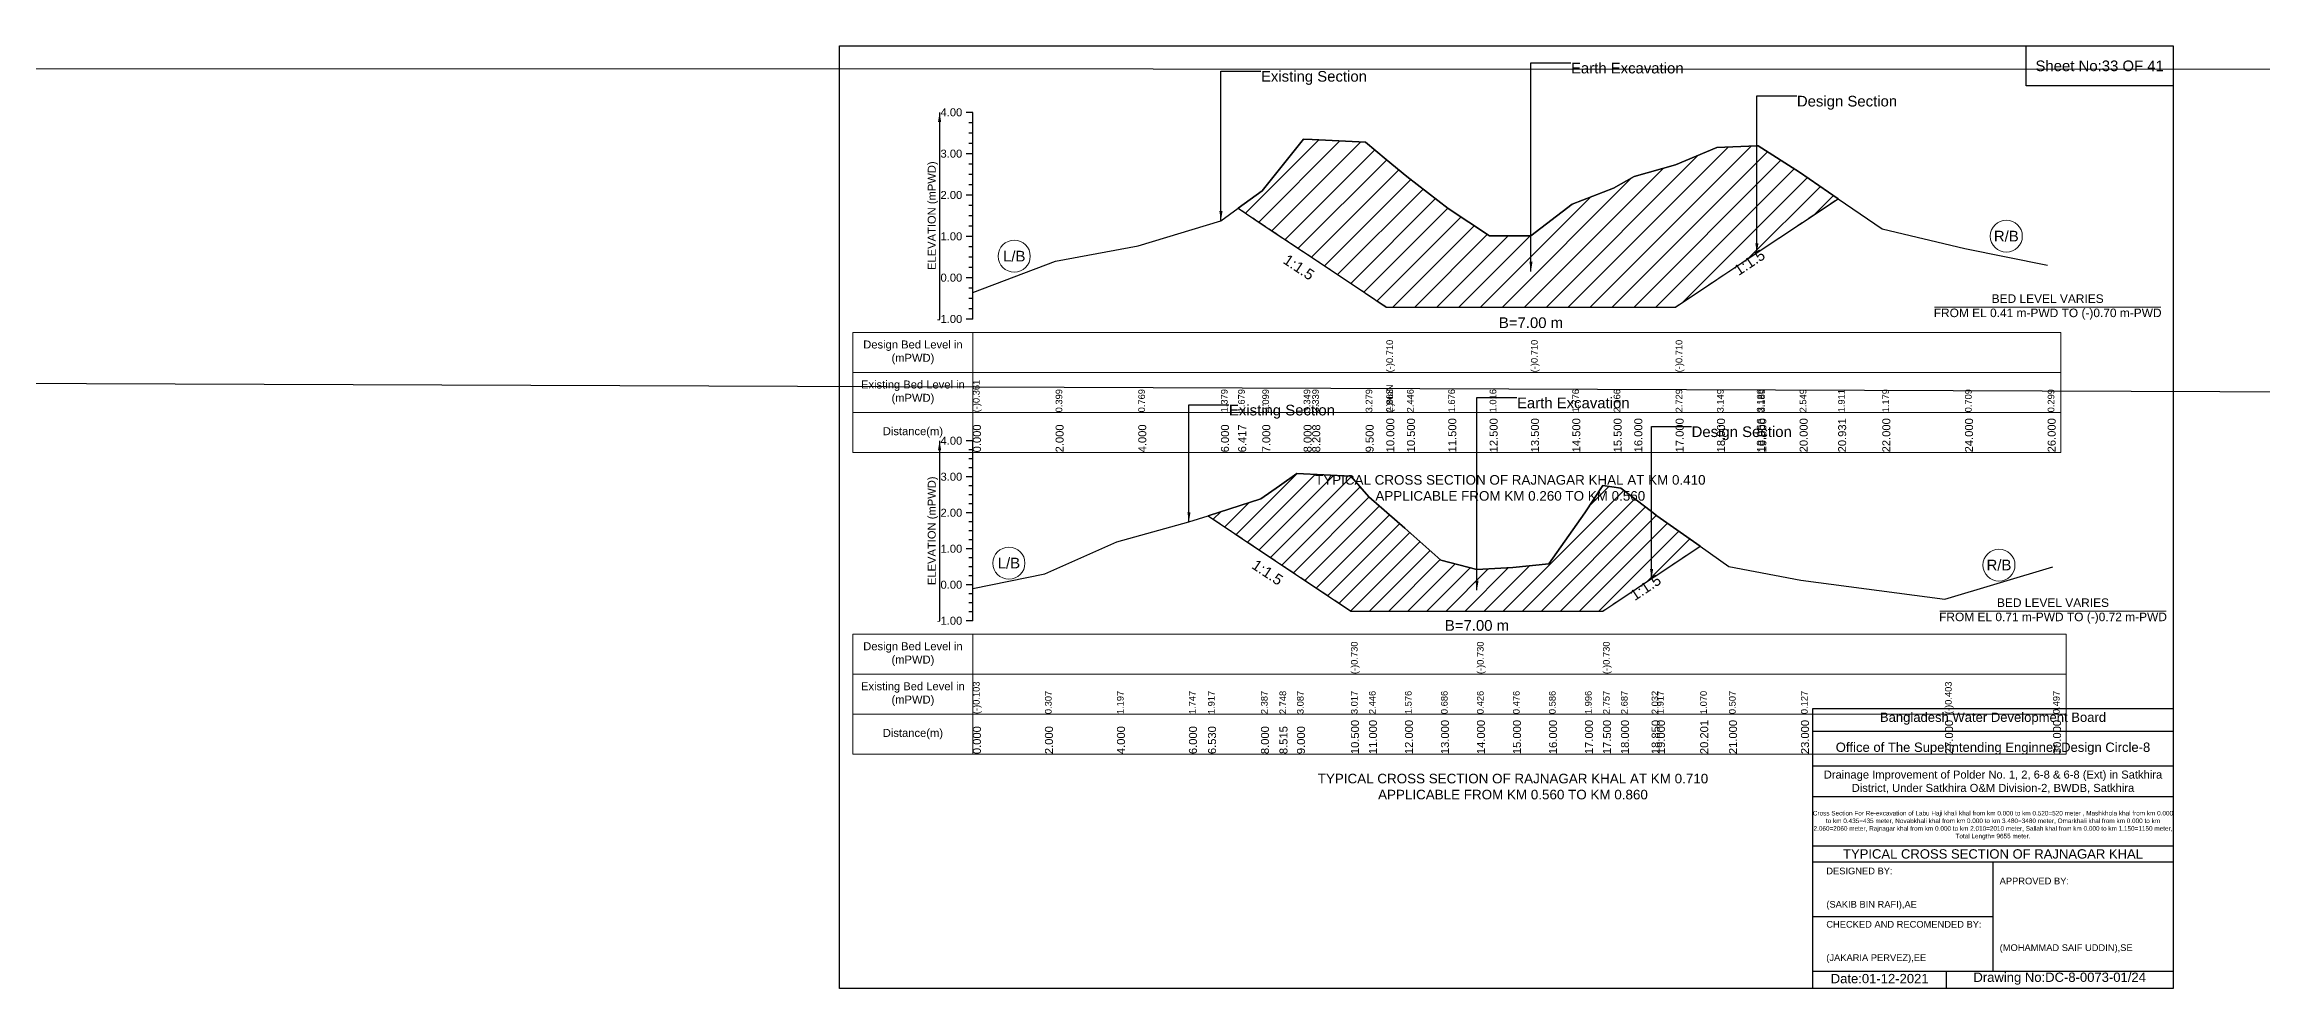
# Model space of a CAD drawing. Header units: inches. Extents: x 0 to 506000, y -4242 to 7.
# Drawn here: x 416422 to 426399, y -4242 to 7 of the extents above; entities that cross this region are included whole.
import ezdxf

# ---------------------------------------------------------------- set-up
doc = ezdxf.new("R2010")
doc.units = ezdxf.units.IN
doc.header["$LTSCALE"] = 7
doc.header["$MEASUREMENT"] = 0
doc.linetypes.add('DASHED', pattern=[0.75, 0.5, -0.25])
for name, color, linetype, lineweight in [('Cross section Data Border', 7, 'Continuous', 9), ('Cross Section Labels', 7, 'Continuous', 9), ('Design_Bed_Level for Xsection', 7, 'DASHED', 25), ('Existing_Bed_Level for Xsection', 7, 'Continuous', 25), ('Long Section Labels', 7, 'Continuous', 9)]:
    doc.layers.add(name, color=color, linetype=linetype, lineweight=lineweight)
doc.styles.get("Standard").update_dxf_attribs({"font": 'arial.ttf'})
doc.dimstyles.get("Standard").update_dxf_attribs({"dimtxt": 0.18, "dimasz": 0.18, "dimexe": 0.18, "dimexo": 0.0625, "dimgap": 0.09, "dimtad": 0, "dimtih": 1, "dimtoh": 1, "dimdec": 4, "dimzin": 0, "dimdsep": 46, "dimtxsty": 'Standard', "dimcen": 0.09, "dimadec": 0, "dimazin": 0, "dimtfac": 1, "dimtdec": 4, "dimtofl": 0, "dimtmove": 0, "dimatfit": 3, "dimfxl": 1, "dimtolj": 1, "dimtzin": 0, "dimarcsym": 0})

msp = doc.modelspace()

# ---------------------------------------------------------------- hatches: boundary and pattern name
at = {"layer": 'Existing_Bed_Level for Xsection'}
h = msp.add_hatch(dxfattribs=at)
h.set_pattern_fill('ANSI31', color=256, scale=558, style=0)
h.paths.add_polyline_path([(421793.5, -730.6), (421902, -802.9), (422088, -926.9), (422126.7, -952.7), (422367, -1112.9), (422460, -1174.9), (422553, -1174.9), (422739, -1174.9), (422925, -1174.9), (423111, -1174.9), (423297, -1174.9), (423483, -1174.9), (423576, -1174.9), (423762, -1174.9), (423948, -1050.9), (424127.6, -931.2), (424134, -926.9), (424320, -802.9), (424493.2, -687.4), (424320, -568.7), (424134, -449.7), (424127.6, -450), (423948, -457.1), (423762, -535.3), (423576, -587.9), (423483, -640), (423297, -712.5), (423111, -853.9), (422925, -853.9), (422739, -731.1), (422553, -587.9), (422460, -510.4), (422367, -433), (422126.7, -421.7), (422088, -419.9), (421902, -652.4)])
h = msp.add_hatch(dxfattribs=at)
h.set_pattern_fill('ANSI31', color=256, scale=486, style=0)
h.paths.add_polyline_path([(421657.9, -2114.2), (421896, -2273), (421979.4, -2328.6), (422058, -2381), (422301, -2543), (422382, -2543), (422544, -2543), (422706, -2543), (422868, -2543), (423030, -2543), (423192, -2543), (423354, -2543), (423435, -2543), (423516, -2489), (423653.8, -2397.1), (423678, -2381), (423872.5, -2251.3), (423678, -2114.2), (423653.8, -2095.5), (423516, -1989.4), (423435, -1978.1), (423354, -2101.4), (423192, -2329.8), (423030, -2347.6), (422868, -2355.7), (422706, -2313.6), (422544, -2169.4), (422382, -2028.5), (422301, -1936), (422058, -1924.6), (421979.4, -1979.6), (421896, -2038)])

# ---------------------------------------------------------------- linework, layer by layer
for points in [[(420000, 0), (426000, 0), (426000, -4242), (420000, -4242)], [(425340, 0), (426000, 0), (426000, -180), (425340, -180)]]:
    msp.add_lwpolyline(points, close=True)
for points in [[(424380, -4242), (424380, -2982), (426000, -2982)], [(424380, -3084), (426000, -3084)], [(424380, -3240), (426000, -3240)], [(424380, -3378), (426000, -3378)], [(424380, -3600), (426000, -3600)], [(424380, -3672), (426000, -3672)], [(425190, -3672), (425190, -4164)], [(424380, -3918), (425190, -3918)], [(424380, -4164), (426000, -4164)], [(424980, -4164), (424980, -4242)]]:
    msp.add_lwpolyline(points)
at = {"layer": 'Cross section Data Border'}
for points in [[(420060, -1288.9), (425496, -1288.9), (425496, -1828.9), (420060, -1828.9)], [(420060, -2646.7), (425520, -2646.7), (425520, -3186.7), (420060, -3186.7)]]:
    msp.add_lwpolyline(points, close=True, dxfattribs=at)
for points in [[(420600, -1288.9), (420600, -1828.9)], [(420060, -1468.9), (425496, -1468.9)], [(420060, -1648.9), (425496, -1648.9)], [(420600, -2646.7), (420600, -3186.7)], [(420060, -2826.7), (425520, -2826.7)], [(420060, -3006.7), (425520, -3006.7)]]:
    msp.add_lwpolyline(points, dxfattribs=at)
at = {"layer": 'Cross Section Labels'}
for points in [[(424927, -1174.9), (425945, -1174.9)], [(424951, -2543), (425969, -2543)]]:
    msp.add_lwpolyline(points, dxfattribs=at)
for centre in [(425250, -856.1), (420786, -946.3), (420762, -2327.2), (425217, -2336.1)]:
    msp.add_circle(centre, 72, dxfattribs=at)
at = {"layer": 'Design_Bed_Level for Xsection'}
for points in [[(421793.5, -730.6), (422126.7, -952.7), (422460, -1174.9), (423111, -1174.9), (423762, -1174.9), (424127.6, -931.2), (424493.2, -687.4)], [(421657.9, -2114.2), (421979.4, -2328.6), (422301, -2543), (422868, -2543), (423435, -2543), (423653.8, -2397.1), (423872.5, -2251.3)]]:
    msp.add_lwpolyline(points, dxfattribs=at)
at = {"layer": 'Existing_Bed_Level for Xsection'}
for points in [[(420600, -298.9), (420570, -298.9)], [(420600, -1228.9), (420600, -1042.9), (420600, -856.9), (420600, -670.9), (420600, -484.9), (420600, -298.9)], [(420600, -345.4), (420582, -345.4)], [(420600, -391.9), (420582, -391.9)], [(420600, -484.9), (420570, -484.9)], [(420600, -438.4), (420582, -438.4)], [(420600, -1110), (420972, -968.6), (421344, -899.8), (421716, -786.4), (421793.5, -730.6), (421902, -652.4), (422088, -419.9), (422126.7, -421.7), (422367, -433), (422460, -510.4), (422460, -510.4), (422553, -587.9), (422739, -731.1), (422925, -853.9), (423111, -853.9), (423111, -853.9), (423297, -712.5), (423483, -640), (423576, -587.9), (423762, -535.3), (423762, -535.3), (423948, -457.1), (424127.6, -450), (424134, -449.7), (424320, -568.7), (424493.2, -687.4), (424692, -823.6), (425064, -911), (425436, -987.2)], [(420600, -531.4), (420582, -531.4)], [(420600, -577.9), (420582, -577.9)], [(420600, -670.9), (420570, -670.9)], [(420600, -624.4), (420582, -624.4)], [(420600, -717.4), (420582, -717.4)], [(420600, -763.9), (420582, -763.9)], [(420600, -856.9), (420570, -856.9)], [(420600, -810.4), (420582, -810.4)], [(420600, -903.4), (420582, -903.4)], [(420600, -949.9), (420582, -949.9)], [(420600, -996.4), (420582, -996.4)], [(420600, -1042.9), (420570, -1042.9)], [(420600, -1089.4), (420582, -1089.4)], [(420600, -1135.9), (420582, -1135.9)], [(420600, -1182.4), (420582, -1182.4)], [(420600, -1228.9), (420570, -1228.9)], [(420600, -1776.7), (420570, -1776.7)], [(420600, -2586.7), (420600, -2424.7), (420600, -2262.7), (420600, -2100.7), (420600, -1938.7), (420600, -1776.7)], [(420600, -1817.2), (420582, -1817.2)], [(420600, -1857.7), (420582, -1857.7)], [(420600, -1938.7), (420570, -1938.7)], [(420600, -1898.2), (420582, -1898.2)], [(420600, -1979.2), (420582, -1979.2)], [(420600, -2441.4), (420924, -2375), (421248, -2230.8), (421572, -2141.7), (421657.9, -2114.2), (421896, -2038), (421979.4, -1979.6), (422058, -1924.6), (422301, -1936), (422301, -1936), (422382, -2028.5), (422544, -2169.4), (422706, -2313.6), (422868, -2355.7), (422868, -2355.7), (423030, -2347.6), (423192, -2329.8), (423354, -2101.4), (423435, -1978.1), (423435, -1978.1), (423516, -1989.4), (423653.8, -2095.5), (423678, -2114.2), (423872.5, -2251.3), (424002, -2342.6), (424326, -2404.1), (424974, -2490), (425460, -2344.2)], [(420600, -2019.7), (420582, -2019.7)], [(420600, -2060.2), (420582, -2060.2)], [(420600, -2100.7), (420570, -2100.7)], [(420600, -2141.2), (420582, -2141.2)], [(420600, -2181.7), (420582, -2181.7)], [(420600, -2262.7), (420570, -2262.7)], [(420600, -2222.2), (420582, -2222.2)], [(420600, -2303.2), (420582, -2303.2)], [(420600, -2343.7), (420582, -2343.7)], [(420600, -2384.2), (420582, -2384.2)], [(420600, -2424.7), (420570, -2424.7)], [(420600, -2465.2), (420582, -2465.2)], [(420600, -2586.7), (420570, -2586.7)], [(420600, -2505.7), (420582, -2505.7)], [(420600, -2546.2), (420582, -2546.2)]]:
    msp.add_lwpolyline(points, dxfattribs=at)
for points in [[(421793.5, -730.6), (421902, -802.9), (422088, -926.9), (422126.7, -952.7), (422367, -1112.9), (422460, -1174.9), (422460, -1174.9), (422553, -1174.9), (422739, -1174.9), (422925, -1174.9), (423111, -1174.9), (423111, -1174.9), (423297, -1174.9), (423483, -1174.9), (423576, -1174.9), (423762, -1174.9), (423762, -1174.9), (423948, -1050.9), (424127.6, -931.2), (424134, -926.9), (424320, -802.9), (424493.2, -687.4), (424493.2, -687.4), (424493.2, -687.4), (424320, -568.7), (424134, -449.7), (424127.6, -450), (423948, -457.1), (423762, -535.3), (423762, -535.3), (423576, -587.9), (423483, -640), (423297, -712.5), (423111, -853.9), (423111, -853.9), (422925, -853.9), (422739, -731.1), (422553, -587.9), (422460, -510.4), (422460, -510.4), (422367, -433), (422126.7, -421.7), (422088, -419.9), (421902, -652.4)], [(421657.9, -2114.2), (421657.9, -2114.2), (421896, -2273), (421979.4, -2328.6), (422058, -2381), (422301, -2543), (422301, -2543), (422382, -2543), (422544, -2543), (422706, -2543), (422868, -2543), (422868, -2543), (423030, -2543), (423192, -2543), (423354, -2543), (423435, -2543), (423435, -2543), (423516, -2489), (423653.8, -2397.1), (423678, -2381), (423872.5, -2251.3), (423872.5, -2251.3), (423872.5, -2251.3), (423678, -2114.2), (423653.8, -2095.5), (423516, -1989.4), (423435, -1978.1), (423435, -1978.1), (423354, -2101.4), (423192, -2329.8), (423030, -2347.6), (422868, -2355.7), (422868, -2355.7), (422706, -2313.6), (422544, -2169.4), (422382, -2028.5), (422301, -1936), (422301, -1936), (422058, -1924.6), (421979.4, -1979.6), (421896, -2038), (421657.9, -2114.2)]]:
    msp.add_lwpolyline(points, close=True, dxfattribs=at)

# ---------------------------------------------------------------- texts
at = {"attachment_point": 5}
for s, insert, char_height in [('Sheet No:33 OF 41', (425670, -90), 48), ('Bangladesh Water Development Board', (425190, -3027), 42), ('Office of The Superintending Enginner,Design Circle-8', (425190, -3162), 42)]:
    msp.add_mtext(s, dxfattribs=dict(at, insert=insert, char_height=char_height))
for s, insert, char_height, width, attachment_point in [('Drainage Improvement of Polder No. 1, 2, 6-8 & 6-8 (Ext) in Satkhira District, Under Satkhira O&M Division-2, BWDB, Satkhira', (425190, -3312), 36, 1680, 5), ('Cross Section For Re-excavation of Labu Haji khali khal from km 0.000 to km 0.520=520 meter , Mashkhola khal from km 0.000 to km 0.435=435 meter, Novabkhali khal from km 0.000 to km 3.480=3480 meter, Omarkhali khal from km 0.000 to km 2.060=2060 meter, Rajnagar khal from km 0.000 to km 2.010=2010 meter, Sallah khal from km 0.000 to km 1.150=1150 meter, Total Length= 9655 meter. ', (425190, -3507), 20.5611, 1620, 5), ('TYPICAL CROSS SECTION OF RAJNAGAR KHAL', (425190, -3636), 42, 1680, 5), ('DESIGNED BY:^J^J^J(SAKIB BIN RAFI),AE', (424440, -3792), 30, 840, 4), ('APPROVED BY:^J^J^J^J^J^J(MOHAMMAD SAIF UDDIN),SE', (425220, -3912), 30, 840, 4), ('CHECKED AND RECOMENDED BY:^J^J^J(JAKARIA PERVEZ),EE', (424440, -4032), 30, 840, 4), ('Date:01-12-2021', (424680, -4197), 42, 840, 5), ('Drawing No:DC-8-0073-01/24', (425490, -4197), 42, 1320, 5)]:
    msp.add_mtext(s, dxfattribs=dict(insert=insert, char_height=char_height, width=width, attachment_point=attachment_point))
at = {"layer": 'Cross section Data Border', "char_height": 36, "width": 480, "attachment_point": 5}
for s, insert in [('Design Bed Level in (mPWD)', (420330, -1378.9)), ('Existing Bed Level in (mPWD)', (420330, -1558.9)), ('Distance(m)', (420330, -1738.9)), ('Design Bed Level in (mPWD)', (420330, -2736.7)), ('Existing Bed Level in (mPWD)', (420330, -2916.7)), ('Distance(m)', (420330, -3096.7))]:
    msp.add_mtext(s, dxfattribs=dict(at, insert=insert))
at = {"layer": 'Cross Section Labels'}
for s, insert, char_height, attachment_point in [('Earth Excavation', (423291, -75.7), 48, 1), ('Existing Section', (421896, -112.9), 48, 1), ('Design Section', (424307.6, -224.5), 48, 1), ('R/B', (425250, -856.1), 48, 5), ('L/B', (420786, -946.3), 48, 5), ('BED LEVEL VARIES ^JFROM EL 0.41 m-PWD TO (-)0.70 m-PWD', (425436, -1174.9), 38.4, 5), ('B=7.00 m', (423111, -1221.4), 48, 2), ('Earth Excavation', (423048, -1582.3), 48, 1), ('Existing Section', (421752, -1614.7), 48, 1), ('Design Section', (423833.8, -1711.9), 48, 1), ('TYPICAL CROSS SECTION OF RAJNAGAR KHAL AT KM 0.410^JAPPLICABLE FROM KM 0.260 TO KM 0.560', (423018, -1989), 43.2, 5), ('L/B', (420762, -2327.2), 48, 5), ('R/B', (425217, -2336.1), 48, 5), ('BED LEVEL VARIES ^JFROM EL 0.71 m-PWD TO (-)0.72 m-PWD', (425460, -2543), 38.4, 5), ('B=7.00 m', (422868, -2583.5), 48, 2), ('TYPICAL CROSS SECTION OF RAJNAGAR KHAL AT KM 0.710^JAPPLICABLE FROM KM 0.560 TO KM 0.860', (423030, -3333), 43.2, 5)]:
    msp.add_mtext(s, dxfattribs=dict(at, insert=insert, char_height=char_height, attachment_point=attachment_point))
at = {"layer": 'Cross Section Labels', "char_height": 48, "attachment_point": 2}
for insert, rotation in [((422080.2, -976), 326.30993), ((424081.1, -954.4), 33.69007), ((421938.9, -2348.8), 326.30993), ((423613.3, -2417.4), 33.69007)]:
    msp.add_mtext('1:1.5', dxfattribs=dict(at, insert=insert, rotation=rotation))
at = {"layer": 'Existing_Bed_Level for Xsection', "char_height": 36, "attachment_point": 6}
for s, insert in [('4.00', (420552, -298.9)), ('3.00', (420552, -484.9)), ('2.00', (420552, -670.9)), ('1.00', (420552, -856.9)), ('0.00', (420552, -1042.9)), ('-1.00', (420552, -1228.9)), ('4.00', (420552, -1776.7)), ('3.00', (420552, -1938.7)), ('2.00', (420552, -2100.7)), ('1.00', (420552, -2262.7)), ('0.00', (420552, -2424.7)), ('-1.00', (420552, -2586.7))]:
    msp.add_mtext(s, dxfattribs=dict(at, insert=insert))
at = {"layer": 'Existing_Bed_Level for Xsection', "char_height": 36, "attachment_point": 5, "rotation": 90}
for insert in [(420420, -763.9), (420420, -2181.7)]:
    msp.add_mtext('ELEVATION (mPWD)', dxfattribs=dict(at, insert=insert))
at = {"layer": 'Long Section Labels', "attachment_point": 1, "rotation": 90}
for s, insert, char_height in [('(-)0.710', (422460, -1468.9), 30), ('(-)0.710', (423111, -1468.9), 30), ('(-)0.710', (423762, -1468.9), 30), ('(-)0.361', (420600, -1648.9), 30), ('0.399', (420972, -1648.9), 30), ('0.769', (421344, -1648.9), 30), ('1.379', (421716, -1648.9), 30), ('1.679', (421793.5, -1648.9), 30), ('2.099', (421902, -1648.9), 30), ('3.349', (422088, -1648.9), 30), ('3.339', (422126.7, -1648.9), 30), ('3.279', (422367, -1648.9), 30), ('(-)NaN', (422460, -1648.9), 30), ('2.863', (422460, -1648.9), 30), ('2.863', (422460, -1648.9), 30), ('2.446', (422553, -1648.9), 30), ('2.446', (422553, -1648.9), 30), ('1.676', (422739, -1648.9), 30), ('1.016', (422925, -1648.9), 30), ('1.016', (422925, -1648.9), 30), ('1.016', (422925, -1648.9), 30), ('1.016', (422925, -1648.9), 30), ('1.776', (423297, -1648.9), 30), ('2.166', (423483, -1648.9), 30), ('2.729', (423762, -1648.9), 30), ('2.729', (423762, -1648.9), 30), ('2.729', (423762, -1648.9), 30), ('3.149', (423948, -1648.9), 30), ('3.188', (424127.6, -1648.9), 30), ('3.189', (424134, -1648.9), 30), ('2.549', (424320, -1648.9), 30), ('1.911', (424493.2, -1648.9), 30), ('1.179', (424692, -1648.9), 30), ('0.709', (425064, -1648.9), 30), ('0.299', (425436, -1648.9), 30), ('10.000', (422460, -1828.9), 36), ('10.000', (422460, -1828.9), 36), ('10.000', (422460, -1828.9), 36), ('10.500', (422553, -1828.9), 36), ('11.500', (422739, -1828.9), 36), ('12.500', (422925, -1828.9), 36), ('13.500', (423111, -1828.9), 36), ('13.500', (423111, -1828.9), 36), ('13.500', (423111, -1828.9), 36), ('14.500', (423297, -1828.9), 36), ('15.500', (423483, -1828.9), 36), ('16.000', (423576, -1828.9), 36), ('17.000', (423762, -1828.9), 36), ('17.000', (423762, -1828.9), 36), ('17.000', (423762, -1828.9), 36), ('18.000', (423948, -1828.9), 36), ('18.966', (424127.6, -1828.9), 36), ('19.000', (424134, -1828.9), 36), ('20.000', (424320, -1828.9), 36), ('20.931', (424493.2, -1828.9), 36), ('22.000', (424692, -1828.9), 36), ('24.000', (425064, -1828.9), 36), ('26.000', (425436, -1828.9), 36), ('0.000', (420600, -1828.9), 36), ('2.000', (420972, -1828.9), 36), ('4.000', (421344, -1828.9), 36), ('6.000', (421716, -1828.9), 36), ('6.417', (421793.5, -1828.9), 36), ('7.000', (421902, -1828.9), 36), ('8.000', (422088, -1828.9), 36), ('8.208', (422126.7, -1828.9), 36), ('9.500', (422367, -1828.9), 36), ('(-)0.730', (422301, -2826.7), 30), ('(-)0.730', (422868, -2826.7), 30), ('(-)0.730', (423435, -2826.7), 30), ('(-)0.103', (420600, -3006.7), 30), ('(-)0.403', (424974, -3006.7), 30), ('0.307', (420924, -3006.7), 30), ('1.197', (421248, -3006.7), 30), ('1.747', (421572, -3006.7), 30), ('1.917', (421657.9, -3006.7), 30), ('2.387', (421896, -3006.7), 30), ('2.748', (421979.4, -3006.7), 30), ('3.087', (422058, -3006.7), 30), ('3.017', (422301, -3006.7), 30), ('3.017', (422301, -3006.7), 30), ('3.017', (422301, -3006.7), 30), ('2.446', (422382, -3006.7), 30), ('1.576', (422544, -3006.7), 30), ('0.686', (422706, -3006.7), 30), ('0.426', (422868, -3006.7), 30), ('0.426', (422868, -3006.7), 30), ('0.426', (422868, -3006.7), 30), ('0.476', (423030, -3006.7), 30), ('0.586', (423192, -3006.7), 30), ('1.996', (423354, -3006.7), 30), ('2.757', (423435, -3006.7), 30), ('2.757', (423435, -3006.7), 30), ('2.757', (423435, -3006.7), 30), ('2.687', (423516, -3006.7), 30), ('2.032', (423653.8, -3006.7), 30), ('1.917', (423678, -3006.7), 30), ('1.070', (423872.5, -3006.7), 30), ('0.507', (424002, -3006.7), 30), ('0.127', (424326, -3006.7), 30), ('0.497', (425460, -3006.7), 30), ('0.000', (420600, -3186.7), 36), ('2.000', (420924, -3186.7), 36), ('4.000', (421248, -3186.7), 36), ('6.000', (421572, -3186.7), 36), ('6.530', (421657.9, -3186.7), 36), ('8.000', (421896, -3186.7), 36), ('8.515', (421979.4, -3186.7), 36), ('9.000', (422058, -3186.7), 36), ('10.500', (422301, -3186.7), 36), ('10.500', (422301, -3186.7), 36), ('10.500', (422301, -3186.7), 36), ('11.000', (422382, -3186.7), 36), ('12.000', (422544, -3186.7), 36), ('13.000', (422706, -3186.7), 36), ('14.000', (422868, -3186.7), 36), ('14.000', (422868, -3186.7), 36), ('14.000', (422868, -3186.7), 36), ('15.000', (423030, -3186.7), 36), ('16.000', (423192, -3186.7), 36), ('17.000', (423354, -3186.7), 36), ('17.500', (423435, -3186.7), 36), ('17.500', (423435, -3186.7), 36), ('17.500', (423435, -3186.7), 36), ('18.000', (423516, -3186.7), 36), ('18.850', (423653.8, -3186.7), 36), ('19.000', (423678, -3186.7), 36), ('20.201', (423872.5, -3186.7), 36), ('21.000', (424002, -3186.7), 36), ('23.000', (424326, -3186.7), 36), ('27.000', (424974, -3186.7), 36), ('30.000', (425460, -3186.7), 36)]:
    msp.add_mtext(s, dxfattribs=dict(at, insert=insert, char_height=char_height))

# ---------------------------------------------------------------- leaders
at = {"layer": 'Cross Section Labels', "annotation_type": 0, "has_hookline": 1, "hookline_direction": 0}
for points, text_width in [([(0, 0), (452717.5, -111.2), (452897.4, -111.2)], 497), ([(0, 0), (443222, -1616.7), (443401.9, -1616.7)], 497), ([(423111, -1014.4), (423111, -75.7), (423290.9, -75.7)], 497), ([(421716, -786.4), (421716, -112.9), (421895.9, -112.9)], 467.2), ([(424127.6, -931.2), (424127.6, -224.5), (424307.5, -224.5)], 441.2), ([(422868, -2449.3), (422868, -1582.3), (423047.9, -1582.3)], 497), ([(421572, -2141.7), (421572, -1614.7), (421751.9, -1614.7)], 467.2), ([(423653.8, -2397.1), (423653.8, -1711.9), (423833.7, -1711.9)], 441.2)]:
    msp.add_leader(points, dimstyle='Standard', override={"dimasz": 43.2}, dxfattribs=dict(at, text_width=text_width))
at = {"layer": 'Existing_Bed_Level for Xsection'}
for points in [[(420450, -298.9), (420450, -1228.9)], [(420450, -1776.7), (420450, -2586.7)]]:
    msp.add_leader(points, dimstyle='Standard', override={"dimasz": 43.2}, dxfattribs=at)

doc.saveas('drawing.dxf')
